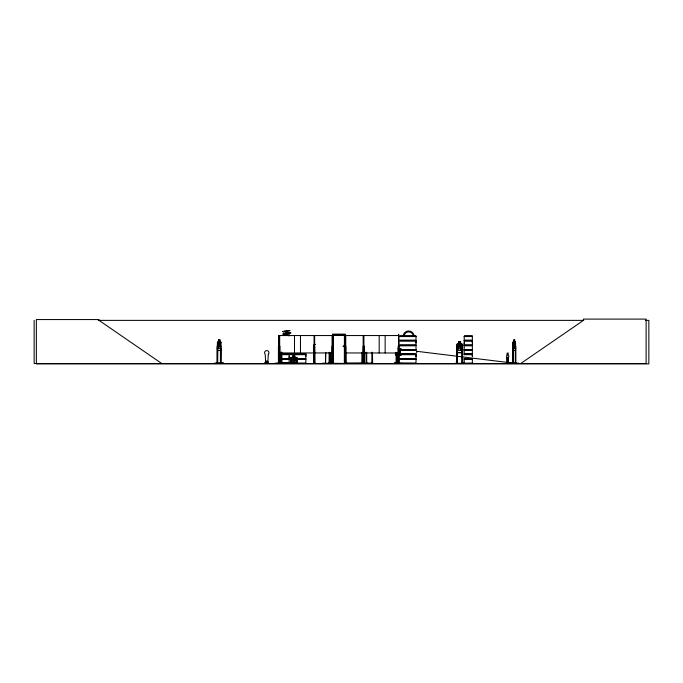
<?xml version="1.0" encoding="UTF-8"?>
<svg xmlns="http://www.w3.org/2000/svg" width="683" height="683" viewBox="0 0 683 683"><rect width="100%" height="100%" fill="white"/><g stroke="black" fill="none" stroke-linecap="round" stroke-linejoin="round"><path stroke-width="1.02" d="M289.148 356.697L289.148 358.695L289.14 354.69M305.839 356.671L305.839 354.673L297.703 354.673M416.007 356.671L416.007 354.673L398.394 354.665M416.007 342.977L416.007 340.979L400.076 340.979M464.209 344.983L464.209 340.979L472.354 340.979L472.346 344.983L464.209 344.983L464.218 342.977M472.346 354.673L472.346 356.671L472.354 354.673L464.209 354.673M472.346 342.977L472.346 340.979M275.275 363.518L297.284 363.365M275.283 363.202L297.267 363.245M281.814 363.518L281.746 352.266M322.41 363.202L344.334 363.441L344.428 335.088L333.381 335.088L333.415 363.441M400.076 359.471L416.015 359.471L416.015 363.33L394.228 363.177L401.749 363.441M398.735 346.298L398.155 346.127L398.087 363.527M398.787 346.161L398.735 346.657L398.735 346.042M399.546 346.674L399.64 346.153M285.024 362.801L285.016 363.527L279.356 363.313M279.945 363.407L279.945 362.682L282.993 362.758M279.304 363.382L284.854 363.441L284.939 362.869M287.552 362.682L287.552 363.407L293.263 363.527L287.714 363.313M292.623 363.527L292.631 362.801M292.708 362.869L292.785 363.441M507.332 353.068L507.256 354.998A1.451 1.084 -90 0 0 506.974 357.277L507.196 362.869L508.348 362.869L508.511 357.277A1.451 1.084 -90 0 0 508.28 354.998L508.126 352.915M508.348 362.869L508.511 357.277M507.213 353.239L507.256 354.998M507.358 361.999L507.119 362.041M507.119 362.289L507.725 362.016M266.524 361.614L267.036 361.486L266.524 361.35M289.088 363.493L289.148 359.497L290.335 359.497M515.255 350.524L515.597 348.381M510.005 363.476L518.696 363.527M510.013 363.202L518.713 363.202M515.93 363.476L515.426 363.518L515.938 363.177M220.592 350.524L221.027 348.381M314.624 363.441L314.667 335.549M345.718 363.441L345.76 335.549L398.744 335.549M214.462 363.476L223.614 363.202L214.445 363.484M214.471 363.202L223.614 363.202M507.349 362.212L507.785 362.118M278.954 363.202L278.988 346.127L278.425 346.127L278.433 363.527L278.365 362.895L280.056 362.989L280.056 363.527M266.583 361.35L266.703 361.683M288.764 332.484L290.949 332.809L283.018 334.03M512.933 348.39L512.865 342.644L513.155 341.884L515.306 341.884M512.959 342.678L513.215 341.884M279.842 363.288L284.939 363.347M455.416 363.202L463.868 363.484M278.877 363.484L278.766 335.549M279.159 363.441L279.253 335.549L332.075 335.549L332.16 363.484M294.843 363.441L294.868 362.895M361.845 363.441L361.939 352.411M282.967 334.064L290.395 335.464L288.9 335.712M217.493 363.527L217.775 341.884M296.174 362.869L296.892 361.495M290.54 361.495L291.197 362.921L296.226 362.921L296.96 361.495M507.443 362.084L507.204 362.092M506.726 363.416L506.419 362.579L507.332 362.579L507.332 363.185M507.708 363.424L508.05 362.579M457.251 344.061L456.585 344.821L456.568 363.527L456.509 362.895L457.269 362.895M284.939 334.337L283.146 334.047M267.787 363.527L267.318 363.501L268.214 363.014M268.223 363.518L268.129 362.11M268.641 363.51L268.206 363.245M282.591 363.467L282.378 362.81L282.378 363.467M284.896 334.26L286.681 334.61M396.26 353.06L396.268 353.811L397.899 352.88M290.54 357.901L291.214 357.354L296.96 357.841L296.96 361.563M290.608 357.918L291.214 357.414M460.581 341.987L458.669 341.987L458.694 344.13L457.661 344.847L457.661 348.842L458.669 350.558L460.555 350.558L461.563 348.842L461.563 344.847L460.555 344.13L460.649 341.918L458.609 341.918M520.736 363.527L583.436 320.378L583.436 319.106L646.127 319.106L646.127 363.527L34.15 363.527L34.15 320.378M398.633 351.557L400.195 350.644M506.513 363.527L518.713 363.476M400.443 351.258L399.103 352.01L400.443 352.769M279.919 362.682L282.916 362.818M292.751 357.405L291.675 357.858L291.675 360.402L292.751 361.495L294.749 361.495L295.816 360.402L295.816 357.858L294.749 357.405M363.749 363.484L363.928 335.549M464.209 349.636L464.209 345.786L472.354 345.786L472.354 349.636L464.141 349.687L472.363 349.807L464.209 349.79M464.209 363.33L464.209 359.471L472.354 359.471L472.354 363.33L464.192 363.493M313.523 345.009L315.529 344.3M286.672 334.619L289.899 335.464M283.915 333.816L290.471 332.775M288.516 335.712L289.652 335.174M285.921 332.237L282.608 331.511L289.857 330.692M284.726 331.306L283.052 331.571L283.556 331.921M287.517 330.939L289.934 330.64M288.849 332.467L285.801 332.245M98.25 320.378L583.76 320.378M645.648 320.378L648.85 320.378L648.85 363.894L36.353 363.894L36.353 319.559L99.052 319.559L99.052 320.378L161.743 363.527M333.449 335.165L344.36 335.165M398.095 335.191L398.744 335.191M400.067 336.309L416.024 336.301L416.007 340.177L400.076 340.177M400.084 336.557L416.007 336.557M464.218 336.557L472.346 336.557M400.025 340.458L416.075 340.458M464.15 340.458L472.405 340.458M400.025 340.706L416.075 340.706M464.15 340.706L472.405 340.706M217.715 341.884L220.635 341.884L221.07 342.635L220.959 363.527M217.382 342.644L217.365 363.527M221.07 342.635L220.575 341.884M512.865 342.644L512.916 363.527L513.42 362.895M515.247 341.884L515.563 348.39M457.226 344.061L458.626 344.061M460.624 344.061L461.947 344.061M457.26 344.13L461.921 344.13L462.596 344.847L462.622 363.527M462.639 344.813L461.93 344.061M400.076 344.983L416.015 344.983L416.015 340.979M400.025 345.256L416.075 345.256M464.15 345.256L472.405 345.256M400.025 345.504L416.075 345.504M464.15 345.504L472.405 345.504M400.076 345.786L416.015 345.786L416.015 349.636L400.059 349.807L416.015 349.79L398.189 349.935M220.447 346.127L220.968 346.127M279.253 346.127L279.842 346.127L279.91 363.527M314.069 346.127L313.48 346.127L313.548 363.527M314.667 346.127L314.931 363.527M332.075 346.127L331.81 363.527L331.742 362.895M345.76 346.127L346.093 363.527M363.168 346.127L362.844 363.527M363.928 346.127L364.517 346.127L364.585 363.527M456.568 346.127L457.2 346.127L457.192 363.527M461.956 363.493L462.041 346.127L462.673 346.127M512.916 346.127L513.368 346.127M217.382 348.39L217.706 350.524L220.652 350.524M398.087 348.791L400.955 348.791M398.104 348.859L400.955 348.859M398.394 349.457L400.34 349.457M400.067 349.995L416.024 349.995M400.084 350.251L416.007 350.251M464.218 350.251L472.346 350.251M217.732 350.447L220.618 350.447M515.298 350.447L513.164 350.447L512.959 348.381M513.146 350.524L515.324 350.524M398.189 351.002L400.195 351.002L400.195 353L345.76 352.957M457.26 352.624L461.921 352.624L462.664 350.567L461.939 352.693L457.209 352.693L456.585 350.567L457.234 352.693M279.253 352.957L332.075 352.957M282.967 353.862L297.276 353.888M297.703 353.862L305.847 353.862M400.076 353.862L416.015 353.862M400.195 354.076L396.191 354.076L395.483 353L395.406 354.46L396.166 355.211L400.955 355.211M282.916 354.144L297.336 354.17M297.651 354.144L305.907 354.144M400.025 354.144L416.075 354.144M464.15 354.144L472.405 354.144M282.916 354.392L297.336 354.417M297.651 354.392L305.907 354.392M400.025 354.392L416.075 354.392M464.15 354.392L472.405 354.392M282.967 354.673L297.276 354.69M400.955 355.143L396.191 355.143L395.483 354.426M292.751 356.091L294.749 356.091M506.974 357.277L507.256 362.869M290.54 358.498L296.96 358.498M282.967 358.669L290.335 358.695M296.729 358.695L297.276 358.695M297.703 358.669L305.847 358.669L305.847 354.673M400.076 358.669L416.015 358.669L416.015 354.673M464.209 358.669L472.354 358.669M282.916 358.951L290.292 358.968M296.781 358.968L297.336 358.968M297.651 358.951L305.907 358.951M400.025 358.951L416.075 358.951M464.15 358.951L472.405 358.951M282.916 359.198L290.292 359.215M290.54 359.13L296.96 359.121M297.651 359.198L305.907 359.198M400.025 359.198L416.075 359.198M464.15 359.198L472.405 359.198M296.781 359.215L297.336 359.215M282.967 359.471L289.08 359.471M297.703 359.471L305.847 359.471L305.847 363.33L297.703 363.33M296.729 359.497L297.276 359.497M507.657 362.033L506.982 361.913L506.982 363.185M265.926 362.835L267.377 362.835M290.608 361.495L291.248 362.869L296.226 362.921M220.387 362.895L221.027 362.895M268.299 363.014C267.83 362.161 263.51 363.885 265.141 363.245L265.141 362.11L265.388 363.014M281.806 362.895L281.097 362.895L281.114 363.527M314.632 362.895L315 363.527M329.086 362.895L329.812 362.895M329.966 362.895L333.389 362.989M362.596 362.895L345.692 362.989L345.692 363.527M363.86 362.895L364.585 362.895M366.745 362.895L366.02 362.895L366.02 363.527M371.825 362.895L372.551 362.895M396.089 362.895L396.814 362.895L396.857 363.476M461.981 362.895L462.741 362.895L462.741 363.527M515.853 362.895L515.298 362.895L515.324 363.527L515.349 346.127L515.802 346.127L515.802 363.527M363.211 363.177L363.168 335.549M366.745 363.074L371.825 363.074M268.402 363.245L264.902 363.518M297.711 363.228L305.839 363.228M394.228 363.194L416.007 363.228M464.218 363.228L472.346 363.228M416.715 351.293L515.059 363.339M398.889 363.476L398.667 334.235L398.949 363.527L398.812 362.895L397.318 362.895L397.344 363.527M372.636 363.484L372.483 352.266M330.171 363.484L330.094 362.989M314.248 363.484L313.412 362.895L313.412 363.527M284.461 331.238L287.449 330.879M343.728 346.119C342.012 346.033 344.488 347.442 343.549 346.042M398.65 352.437L400.195 353.359M296.174 357.405L296.96 357.892M514.632 341.952L515.084 346.665L514.632 348.381L513.795 348.381L513.343 346.665L513.77 339.741L514.726 339.741L514.7 341.952M458.293 344.061L462.118 352.163M217.365 348.381L217.766 350.524M512.899 348.381L513.206 350.524M275.283 363.441L289.763 363.074L289.763 363.527M515.622 362.895L515.648 363.527M515.563 342.635L515.528 363.527M513.368 350.217L513.394 363.527M513.215 362.895L513.215 363.527L513.121 346.127M508.844 363.339L508.844 362.579L507.921 362.579L507.921 363.185M508.715 362.579L508.715 363.185L506.538 363.185L506.538 362.579M507.546 361.913L507.546 363.185M507.478 361.913L507.478 363.185M507.213 362.579L507.213 363.339M462.511 362.895L462.528 363.527M462.118 346.127L462.203 363.527M458.626 341.918L458.669 344.13M457.123 346.127L457.123 363.527M456.722 362.895L456.731 363.527M416.715 351.258L416.715 352.898M412.156 363.51L405.634 363.51M398.599 335.549L398.607 363.527M398.377 362.895L398.377 363.527M398.309 362.895L398.223 363.527M398.01 362.895L398.001 363.527L397.933 352.411M397.711 352.411L397.702 363.527M397.6 352.411L397.608 363.527M397.378 352.411L397.386 363.527M396.746 352.411L396.797 363.527M396.157 352.411L396.089 363.527M385.152 335.549L385.152 352.957M379.176 335.549L379.176 352.957M372.414 362.895L372.414 363.527M371.962 362.895L371.962 363.527M371.894 352.266L371.825 363.527M366.677 352.266L366.745 363.527M366.609 362.895L366.609 363.527M366.088 352.266L366.156 363.527M364.449 362.895L364.449 363.527M363.996 362.895L363.996 363.527M362.528 352.411L362.511 363.527M362.46 362.895L362.46 363.527M362.007 362.895L362.007 363.527M361.298 362.989L361.298 363.527M346.955 362.989L346.955 363.527M345.291 363.527L345.291 334.235L332.527 334.235L332.527 363.527M345.12 363.527L345.12 334.397L332.689 334.397L332.689 363.527M332.04 362.895L332.04 363.527M331.306 362.989L331.306 363.527M330.265 352.411L330.256 363.527M330.034 352.411L330.034 363.527M329.812 362.895L329.795 363.527L329.744 352.411M329.223 362.895L329.223 363.527M329.155 352.411L329.086 363.527M325.791 352.411L325.492 363.527M325.569 352.411L325.56 363.527M314.701 362.895L314.701 363.527M314.069 335.549L314.112 363.527M312.968 363.527L310.287 363.527M308.733 363.527L306.018 363.527M300.477 335.549L300.477 352.957M297.088 363.527L297.088 362.468L290.42 362.468L290.488 363.527M296.892 357.858L296.892 361.555M296.567 363.527L296.567 357.329L296.157 363.527M295.594 363.527L295.526 362.895L295.457 363.527M294.936 362.895L294.928 363.527M294.817 357.414L294.817 355.988L292.674 356.048L292.751 357.457M294.749 356.039L294.749 357.457M294.493 335.549L294.493 352.957M291.342 363.518L290.941 357.311L290.941 363.527M290.54 357.841L290.54 361.563M290.258 362.878L290.352 363.527M286.006 362.895L286.032 363.527M285.929 362.895L285.878 363.527M285.673 362.895L285.81 363.527M285.596 362.895L285.545 363.527M285.451 362.895L285.392 363.527M284.691 363.074L284.691 363.527M284.623 362.895L284.555 363.527M284.034 362.895L283.966 363.527M281.592 352.266L281.644 363.527M281.524 362.895L281.413 363.527L281.311 352.266M281.157 352.266L281.191 363.527M279.774 362.895L279.731 363.527L279.654 335.549M279.432 346.127L279.432 363.527L279.39 362.895M278.655 335.549L278.664 363.527M268.146 362.11L268.129 363.014M267.266 363.014L267.266 361.111L266.268 361.111L266.276 363.014M220.822 362.895L220.822 363.527M220.788 348.168L220.686 363.527M220.635 346.127L220.592 363.527M220.447 348.168L220.404 363.527M219.781 339.741L219.738 341.952M218.654 339.81L218.039 346.665L218.654 348.381L219.798 348.381L220.413 346.665L219.841 339.741L218.551 339.741L218.594 341.952M217.681 363.527L217.655 362.895L217.066 362.895L217.083 363.527M217.638 363.527L217.638 346.127L217.117 346.127L217.126 363.527M403.132 336.463A5.481 5.481 0 0 1 408.613 330.982A5.481 5.481 0 0 1 414.103 336.463M404.123 336.463A4.576 4.576 0 0 1 408.707 331.887A4.576 4.576 0 0 1 413.283 336.463M399.094 346.136L399.094 346.759L399.103 346.136M268.299 354.306L267.847 362.69L265.67 362.69L265.217 354.306A2.177 2.177 0 0 1 265.217 351.224A2.177 2.177 0 0 1 268.299 351.224A2.177 2.177 0 0 1 268.299 354.306M416.015 336.147L400.076 336.147L416.024 336.164M472.354 336.147L464.209 336.147L472.363 336.164M472.363 336.318L464.201 336.309L464.218 340.177L472.354 340.177L472.354 336.318M219.593 340.168L218.859 340.168L218.859 340.885L219.593 340.885L219.593 340.168M514.487 340.168L513.949 340.168L513.949 340.885L514.487 340.885L514.487 340.168M460.222 342.345L459.01 342.345L459.01 343.062L460.222 343.062L460.222 342.345M219.798 342.67L218.654 342.67L218.654 346.665L219.798 346.665L219.798 342.67M514.632 342.67L513.795 342.67L513.795 346.665L514.632 346.665L514.632 342.67M460.555 344.847L458.669 344.847L458.669 348.842L460.555 348.842L460.555 344.847M472.363 350.003L464.201 349.995L464.218 353.862L472.354 353.862L472.354 350.012M294.39 356.261L293.109 356.261L293.109 356.722L294.39 356.722L294.39 356.261M294.749 357.858L292.751 357.858L292.751 360.402L294.749 360.402L294.749 357.858M463.825 363.202L461.623 363.527L463.783 363.168M289.985 363.467L289.951 362.878L289.899 363.527"/></g></svg>
